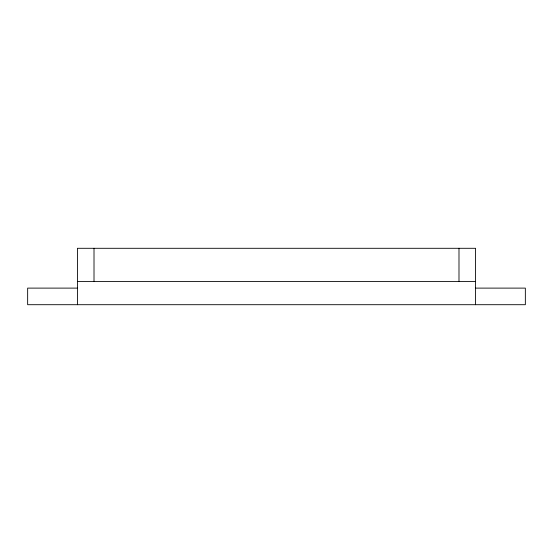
<?xml version="1.0" encoding="UTF-8"?>
<svg xmlns="http://www.w3.org/2000/svg" width="553" height="553" viewBox="0 0 553 553"><rect width="100%" height="100%" fill="white"/><g stroke="black" fill="none" stroke-linecap="round" stroke-linejoin="round"><path stroke-width="0.83" d="M77.42 281.477L475.58 281.477M77.42 288.113L27.65 288.113L27.65 304.703L525.35 304.703L525.35 288.113L475.58 288.113M475.58 304.703L475.58 248.297L77.42 248.297L77.42 304.703M458.99 248.297L458.99 281.477M94.01 248.297L94.01 281.477"/></g></svg>
